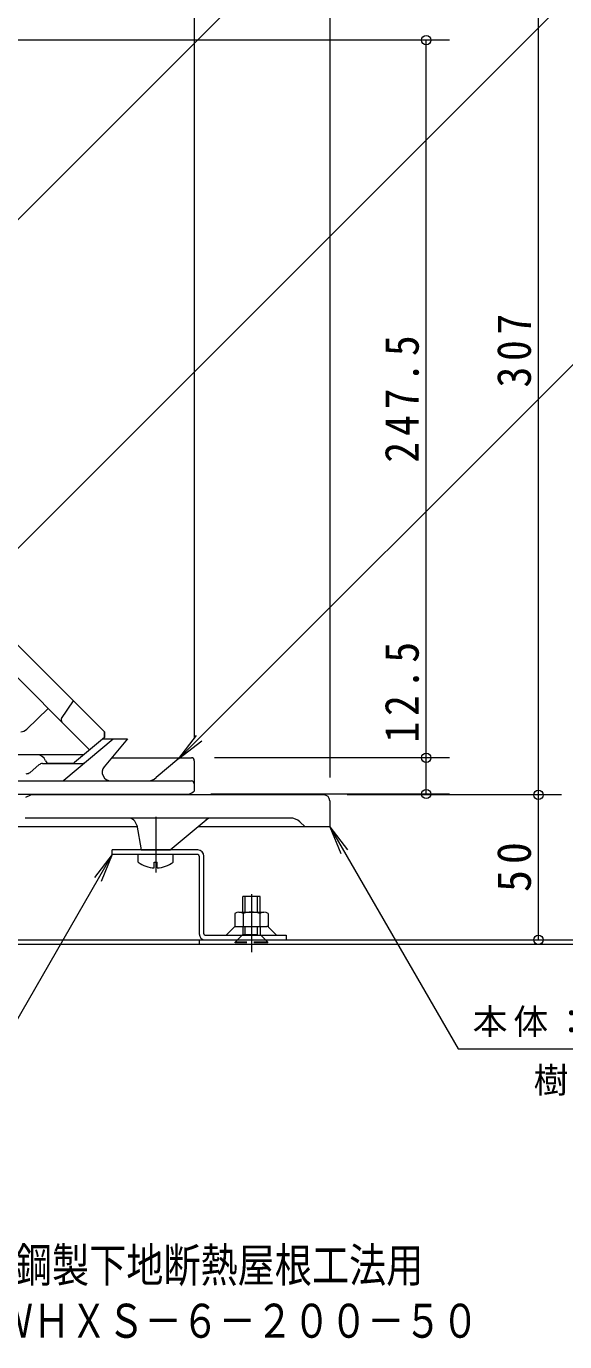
# Model space of a CAD drawing. Units: millimetres at full size, sheet at 1:4. Extents: x -507 to 541, y -549 to 538.
# Drawn here: x 5.1 to 190.7, y -549.4 to -95.7 of the extents above; entities that cross this region are included whole.
import ezdxf
from ezdxf.enums import TextEntityAlignment as Align

# ---------------------------------------------------------------- set-up
doc = ezdxf.new("R2010")
doc.units = ezdxf.units.MM
doc.header["$LTSCALE"] = 4
doc.header["$PDMODE"] = 32
doc.header["$PDSIZE"] = 3.2
doc.linetypes.add('CHAIN1', pattern=[8, 5, -1, 1, -1])
doc.linetypes.add('DASHED1', pattern=[1.8, 1.2, -0.6])
for name, color, linetype, lineweight in [('0-0_通り芯', 4, 'Continuous', 9), ('0-1_躯体', 6, 'Continuous', 9), ('0-2_仕上', 3, 'Continuous', 9), ('0-4_その他', 7, 'Continuous', 9), ('0-5_寸法', 7, 'Continuous', 9), ('0-8', 2, 'Continuous', 9), ('0-A', 2, 'Continuous', 9)]:
    doc.layers.add(name, color=color, linetype=linetype, lineweight=lineweight)
doc.layers.add('F-5_F-5ﾚｲﾔ', color=2, linetype='Continuous')
doc.styles.add('ＭＳ ゴシック', font='')
doc.styles.get('ＭＳ ゴシック').set_extended_font_data('MS Gothic')

msp = doc.modelspace()

# ---------------------------------------------------------------- linework, layer by layer
at = {"layer": '0-0_通り芯'}
for p, q in [((6.593, -360.93), (4.839, -361.639)), ((107.728, -360.785), (7.342, -360.785)), ((109.728, -362.785), (109.728, -371.785)), ((43.274, -371.785), (0.065, -371.785)), ((96.042, -368.785), (4.732, -368.785)), ((43.176, -371.248), (44.728, -379.785)), ((54.728, -379.785), (67.838, -368.785)), ((109.728, -371.785), (64.262, -371.785)), ((99.452, -370.128), (101.228, -371.785)), ((44.728, -379.785), (54.728, -379.785))]:
    msp.add_line(p, q, dxfattribs=at)
at = {"layer": '0-0_通り芯', "linetype": 'CHAIN1'}
msp.add_line((49.728, -368.337), (49.728, -387.52), dxfattribs=at)
at = {"layer": '0-0_通り芯'}
for centre, radius, start, end in [((7.342, -362.785), 2, 90, 112), ((107.728, -362.785), 2, 0, 90), ((40.225, -371.785), 3, 10.30482, 90), ((68.93, -371.785), 3, 90, 130.00008), ((96.042, -373.785), 5, 47.00014, 90), ((54.364, -378.785), 1, 270, 309.99971)]:
    msp.add_arc(centre, radius, start, end, dxfattribs=at)
at = {"layer": '0-1_躯体'}
for p, q in [((18.024, -355.753), (35.026, -341.487)), ((31.43, -341.487), (40.026, -341.487)), ((40.026, -341.487), (31.994, -351.059)), ((34.572, -347.987), (62.026, -347.987)), ((57.747, -348.221), (49.886, -354.817)), ((63.026, -348.987), (63.026, -359.487)), ((6.412, -353.019), (9.468, -350.455)), ((10.754, -349.987), (24.168, -349.987)), ((-1.419, -355.987), (34.292, -355.987)), ((34.292, -355.987), (62.026, -355.987)), ((-188.974, -360.487), (60.742, -360.487)), ((62.67, -359.785), (63.026, -359.487))]:
    msp.add_line(p, q, dxfattribs=at)
for centre, radius, start, end in [((58.39, -348.987), 1, 90, 129.99971), ((62.026, -348.987), 1, 0, 90), ((5.127, -351.487), 2, 270.00015, 309.9993), ((10.754, -351.987), 2, 90, 129.99985), ((24.168, -347.987), 2, 270, 310.00008), ((34.292, -352.987), 3, 139.99997, 270), ((17.381, -354.987), 1, 270, 309.9993), ((46.672, -350.987), 5, 270, 310.00079), ((62.026, -356.987), 1, 0, 90), ((60.742, -357.487), 3, 270, 309.99908)]:
    msp.add_arc(centre, radius, start, end, dxfattribs=at)
at = {"layer": '0-2_仕上'}
for p, q in [((-178.974, -127.987), (32.026, -338.987)), ((26.962, -345.237), (-185.224, -133.052)), ((12.694, -330.97), (5.264, -338.145)), ((17.292, -334.413), (21.419, -328.381)), ((32.026, -340.987), (32.026, -338.987)), ((32.026, -338.987), (32.026, -340.987)), ((32.026, -340.987), (21.718, -349.636)), ((24.875, -346.987), (-156.974, -346.987)), ((21.3, -349.987), (12.026, -349.987))]:
    msp.add_line(p, q, dxfattribs=at)
for centre, radius, start, end in [((18.117, -334.978), 1, 145.61942, 224.99799), ((3.18, -335.987), 3, 270, 314.00029), ((8.863, -349.987), 3, 19.46759, 90), ((13.107, -348.487), 1.5, 199.46764, 270), ((20.754, -348.487), 1.5, 270, 310.00003)]:
    msp.add_arc(centre, radius, start, end, dxfattribs=at)
at = {"layer": '0-4_その他'}
for p, q in [((109.728, 171.021), (109.728, -354.785)), ((63.026, 137.925), (63.026, -340.987)), ((181.671, -360.785), (181.671, -53.785)), ((150.994, -100.487), (-177.474, -100.487)), ((142.994, -347.987), (142.994, -100.487)), ((150.994, -347.987), (70.026, -347.987)), ((142.994, -360.487), (142.994, -347.987)), ((150.994, -360.487), (68.742, -360.487)), ((189.671, -360.785), (115.728, -360.785)), ((181.671, -410.784), (181.671, -360.785))]:
    msp.add_line(p, q, dxfattribs=at)
for p in [(142.994, -100.487), (142.994, -347.987), (142.994, -360.487), (181.671, -360.785), (181.671, -410.784)]:
    msp.add_point(p, dxfattribs=at)
at = {"layer": '0-5_寸法'}
for p, q in [((-151.14, -315.762), (274.672, 110.05)), ((-14.565, -292.515), (274.672, -3.278)), ((57.747, -348.221), (274.672, -131.296)), ((57.747, -348.221), (63.835, -340.288)), ((57.747, -348.221), (65.68, -342.134)), ((109.728, -371.785), (115.816, -379.718)), ((109.728, -371.785), (113.555, -381.023)), ((109.728, -371.785), (153.954, -448.387)), ((34.728, -381.385), (-4.039, -448.531)), ((34.728, -381.385), (28.641, -389.318)), ((34.728, -381.385), (30.901, -390.624)), ((153.954, -448.387), (274.055, -448.387))]:
    msp.add_line(p, q, dxfattribs=at)
at = {"layer": '0-8'}
for p, q in [((64.228, -379.785), (34.728, -379.785)), ((34.728, -381.385), (34.728, -379.785)), ((64.228, -381.385), (34.728, -381.385)), ((64.728, -381.885), (64.728, -408.684)), ((66.328, -408.684), (66.328, -381.885)), ((77.066, -406.184), (74.066, -409.184)), ((77.416, -406.184), (88.041, -406.184)), ((88.391, -406.184), (91.391, -409.184)), ((-95.272, -410.784), (264.728, -410.784)), ((264.728, -412.384), (-95.272, -412.384)), ((64.728, -410.784), (64.728, -412.385)), ((66.828, -409.184), (91.391, -409.184)), ((90.728, -410.784), (94.728, -410.784)), ((91.391, -409.184), (94.728, -409.184)), ((94.728, -409.184), (94.728, -410.784))]:
    msp.add_line(p, q, dxfattribs=at)
at = {"layer": '0-8', "linetype": 'CHAIN1'}
msp.add_line((82.728, -395.056), (82.728, -415.184), dxfattribs=at)
at = {"layer": '0-8'}
for centre, radius, start, end in [((64.228, -381.885), 2.1, 0, 90), ((64.228, -381.885), 0.5, 0, 90), ((66.828, -408.684), 2.1, 180, 270), ((66.828, -408.684), 0.5, 180, 270)]:
    msp.add_arc(centre, radius, start, end, dxfattribs=at)
at = {"layer": '0-A'}
for p, q in [((43.728, -383.985), (43.728, -381.385)), ((49.249, -383.985), (50.207, -383.985)), ((49.249, -385.974), (49.249, -383.985)), ((50.207, -385.974), (50.207, -383.985)), ((55.729, -383.985), (55.729, -381.385)), ((85.728, -395.866), (79.728, -395.866)), ((79.728, -401.184), (79.728, -395.866)), ((80.598, -401.184), (80.598, -395.866)), ((84.858, -401.184), (84.858, -395.866)), ((85.728, -401.184), (85.728, -395.866)), ((76.978, -401.675), (76.978, -406.184)), ((78.422, -401.184), (87.035, -401.184)), ((79.865, -401.675), (79.865, -406.184)), ((85.592, -401.675), (85.592, -406.184)), ((88.478, -401.675), (88.478, -406.184)), ((76.978, -406.184), (77.416, -406.184)), ((88.478, -406.184), (88.041, -406.184))]:
    msp.add_line(p, q, dxfattribs=at)
at = {"layer": '0-A', "linetype": 'DASHED1'}
for p, q in [((79.728, -406.184), (79.728, -408.916)), ((80.598, -408.916), (80.598, -406.184)), ((84.858, -408.916), (84.858, -406.184)), ((85.728, -406.184), (85.728, -408.916)), ((79.728, -408.916), (77.078, -411.566)), ((77.078, -411.866), (77.078, -411.566)), ((88.378, -411.866), (77.078, -411.866)), ((79.728, -408.916), (85.728, -408.916)), ((85.728, -408.916), (88.378, -411.566))]:
    msp.add_line(p, q, dxfattribs=at)
msp.add_lwpolyline([(88.378, -411.866), (88.378, -411.566), (77.078, -411.566)], dxfattribs=at)
at = {"layer": '0-A'}
for centre, radius, start, end in [((49.728, -375.985), 10, 233.13013, 267.25438), ((49.728, -375.985), 10, 272.74562, 306.86987), ((78.422, -403.552), 2.368, 52.44278, 127.55722), ((82.728, -409.782), 8.598, 70.548, 109.452), ((87.035, -403.552), 2.368, 52.44278, 127.55722)]:
    msp.add_arc(centre, radius, start, end, dxfattribs=at)

# ---------------------------------------------------------------- texts
at = {"layer": '0-4_その他', "color": 2, "char_height": 11.73, "attachment_point": 7, "rotation": 90, "style": 'ＭＳ ゴシック'}
for s, insert in [('\\T1.27;\\W0.9;307', (179.271, -220.285)), ('\\T1.28;\\W0.9;247.5', (140.594, -246.237)), ('\\T1.28;\\W0.9;12.5', (140.594, -342.773)), ('\\T1.27;\\W0.95;50', (179.271, -394.285))]:
    msp.add_mtext(s, dxfattribs=dict(at, insert=insert))
at = {"layer": '0-5_寸法', "char_height": 8.798, "attachment_point": 7, "style": 'ＭＳ ゴシック'}
for s, insert in [('\\T1.17;本体：ＦＣ１５０', (159.005, -444.318)), ('\\T1.17;樹脂系塗装', (180.005, -464.565))]:
    msp.add_mtext(s, dxfattribs=dict(at, insert=insert))
at = {"layer": 'F-5_F-5ﾚｲﾔ', "style": 'ＭＳ ゴシック', "width": 0.8}
for s, p in [('鋳鉄製ルーフドレン\u3000防水層張掛け幅100mm\u3000よこ引き用\u3000鋼製下地断熱屋根工法用', (-337.924, -532.337)), ('ねじ込み式\u3000改質アスファルトシート・シート防水用\u3000\u3000ＷＨＸＳ－６－２００－５０', (-338.116, -551.524))]:
    msp.add_text(s, height=11.73, dxfattribs=at).set_placement(p, align=Align.BOTTOM_LEFT)

doc.saveas('drawing.dxf')
